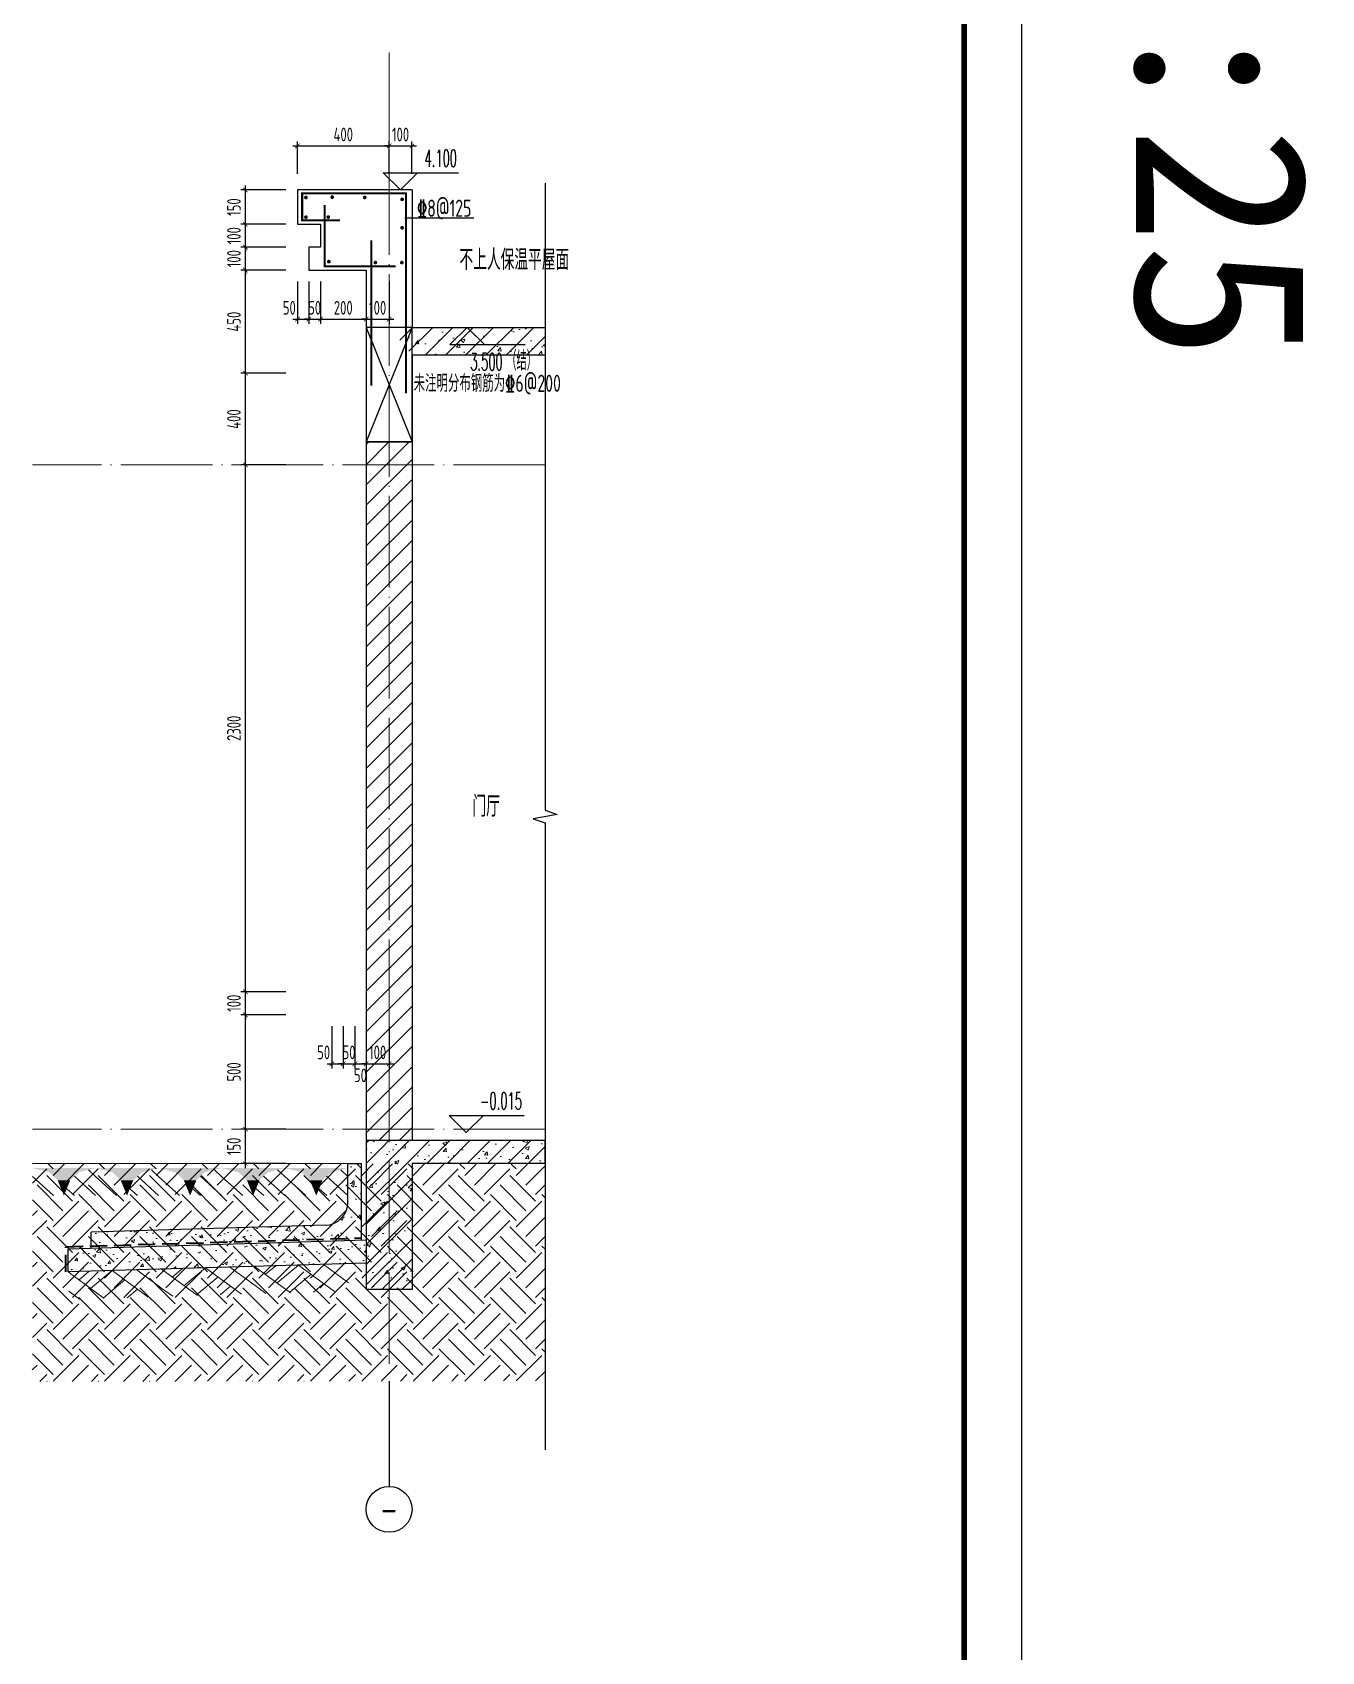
# Model space of a CAD drawing. Extents: x 826826 to 1642106, y -156213 to 399140.
# Drawn here: x 1636481 to 1642106, y 297527 to 304595 of the extents above; entities that cross this region are included whole.
import ezdxf
from ezdxf.enums import TextEntityAlignment as Align

# ---------------------------------------------------------------- set-up
doc = ezdxf.new("R2010")
doc.units = 0
doc.header["$LTSCALE"] = 1000
doc.linetypes.add('DASH', pattern=[0.35, 0.25, -0.1])
doc.linetypes.add('DOTE', pattern=[2.42, 2, -0.2, 0.02, -0.2])
doc.layers.get('0').update_dxf_attribs({"linetype": 'CONTINUOUS'})
doc.layers.get('DEFPOINTS').update_dxf_attribs({"linetype": 'CONTINUOUS'})
for name, color, linetype in [('AXIS', 3, 'CONTINUOUS'), ('AXIS_TEXT', 4, 'CONTINUOUS'), ('COLUMN', 4, 'CONTINUOUS'), ('DIM', 2, 'CONTINUOUS'), ('DIM_ELEV', 3, 'CONTINUOUS'), ('DIM_SYMB', 3, 'CONTINUOUS'), ('PUB_TEXT', 2, 'CONTINUOUS'), ('REIN', 6, 'CONTINUOUS'), ('S-大样-砼线', 7, 'CONTINUOUS'), ('S-引出线', 40, 'CONTINUOUS'), ('TEXT', 2, 'CONTINUOUS'), ('WALL', 5, 'CONTINUOUS'), ('yichutu', 7, 'CONTINUOUS')]:
    doc.layers.add(name, color=color, linetype=linetype)
for name, color, linetype, lineweight in [('DOTE', 251, 'DOTE', 9), ('PUB_HATCH', 8, 'CONTINUOUS', 9), ('图框', 9, 'CONTINUOUS', 18), ('填充', 251, 'CONTINUOUS', 5), ('立面-中轮廓线', 213, 'CONTINUOUS', 35), ('粉刷', 251, 'CONTINUOUS', 9)]:
    doc.layers.add(name, color=color, linetype=linetype, lineweight=lineweight)
doc.styles.add('_TCH_AXIS', font='COMPLEX', dxfattribs={"bigfont": 'GBCBIG'})
doc.styles.add('_TCH_DIM', font='SIMPLEX.shx', dxfattribs={"width": 0.7, "bigfont": 'GBCBIG.shx'})
doc.styles.add('_TCH_LABEL', font='simhei.ttf')
doc.styles.add('COMPLEX', font='COMPLEX')
doc.styles.add('TSSD_DIMENSION', font='Tssdeng.shx', dxfattribs={"width": 0.7, "bigfont": 'tssdchn.shx'})
doc.styles.add('TSSD_REIN', font='tssdeng.shx', dxfattribs={"width": 0.7, "height": 300, "bigfont": 'tssdchn.shx'})
doc.dimstyles.new('TSSD_20_20', dxfattribs={"dimtxt": 60, "dimasz": 20, "dimexe": 20, "dimexo": 50, "dimgap": 20, "dimtad": 1, "dimdec": 0, "dimzin": 0, "dimdsep": 46, "dimtxsty": 'TSSD_DIMENSION', "dimblk": 'ARCHTICK', "dimblk1": 'ARCHTICK', "dimblk2": 'ARCHTICK', "dimcen": 0, "dimdle": 20, "dimclrt": 7, "dimadec": 0, "dimazin": 0, "dimtfac": 1, "dimtdec": 0, "dimtix": 1, "dimtmove": 2, "dimatfit": 3, "dimfxl": 0, "dimtolj": 1, "dimtzin": 0, "dimarcsym": 0})
pattern_1 = [(50, (28072.99, 249033.25), (143.452037, -12.550427), [15, -165]), (355, (28072.99, 249033.25), (-27.750267, 150.438427), [12, -132]), (100.4514, (28084.94, 249032.2), (115.701876, 137.88791), [12.74804, -140.22842]), (46.1842, (28072.99, 249073.25), (213.44821, -33.1038), [22.5, -247.5]), (96.6356, (28090.77, 249070.5), (186.93254, 194.82357), [19.12206, -210.3426]), (351.1842, (28072.99, 249073.25), (186.93239, 194.82372), [18, -198]), (21, (28092.99, 249063.25), (119.38141, -80.52378), [15, -165]), (326, (28092.99, 249063.25), (48.663066, 145.03001), [12, -132]), (71.4514, (28102.93, 249056.54), (168.044526, 64.5061), [12.74804, -140.22842]), (37.5, (28072.986, 249033.25), (2.431971, 66.578771), [0, -130.4, 0, -134, 0, -132.5]), (7.5, (28072.986, 249033.25), (52.613907, 78.882342), [0, -76.4, 0, -127.4, 0, -50.5]), (327.5, (28028.386, 249033.25), (106.764487, -4.510974), [0, -50, 0, -156, 0, -207]), (317.5, (28008.39, 249033.25), (116.637234, 20.020996), [0, -65, 0, -103.6, 0, -147])]
pattern_2 = [(45, (689015.794, 456209.414), (-44.194174, 44.194174), []), (50, (689015.8, 456209.41), (179.315046, -15.688034), [18.75, -206.25]), (355, (689015.8, 456209.41), (-34.687833, 188.048033), [15, -165]), (100.4514, (689030.74, 456208.1), (144.627345, 172.359886), [15.935047, -175.285528]), (46.1842, (689015.8, 456259.41), (266.81026, -41.379754), [28.125, -309.375]), (96.6356, (689038.03, 456255.97), (233.665676, 243.52947), [23.90257, -262.92825]), (351.1842, (689015.8, 456259.41), (233.66549, 243.52965), [22.5, -247.5]), (21, (689040.8, 456246.91), (149.226763, -100.654723), [18.75, -206.25]), (326, (689040.8, 456246.91), (60.828833, 181.28751), [15, -165]), (71.4514, (689053.23, 456238.53), (210.055657, 80.632624), [15.935047, -175.285528]), (37.5, (689015.794, 456209.414), (3.039964, 83.2234635), [0, -163, 0, -167.5, 0, -165.625]), (7.5, (689015.79, 456209.41), (65.767384, 98.602928), [0, -95.5, 0, -159.25, 0, -63.125]), (327.5, (688960.044, 456209.414), (133.455609, -5.638718), [0, -62.5, 0, -195, 0, -258.75]), (317.5, (688935.04, 456209.41), (145.796542, 25.026246), [0, -81.25, 0, -129.5, 0, -183.75])]

# ---------------------------------------------------------------- blocks, each defined once
blk = doc.blocks.new('GFDDDDRG')
at = {"layer": '图框'}
blk.add_lwpolyline([(923310, -107437), (923310, -159999), (893610, -159999), (893610, -107437)], close=True, dxfattribs=at)
blk.add_lwpolyline([(923310, -107437), (923310, -159999), (893610, -159999), (893610, -107437)], close=True, dxfattribs=at)
at = {"layer": '图框', "const_width": 50}
blk.add_lwpolyline([(894110, -159499), (922810, -159499), (922810, -108687), (894110, -108687)], close=True, dxfattribs=at)
blk = doc.blocks.new('yct-1051-594-26275-14850-25-1002.0')
at = {"layer": 'yichutu', "color": 7}
blk.add_lwpolyline([(0, 0), (0, 14850), (26275, 14850), (26275, 0)], close=True, dxfattribs=at)
at = {"layer": 'yichutu', "color": 7, "style": '_TCH_LABEL'}
blk.add_text('A1+1/4 1:25', height=750, dxfattribs=at).set_placement((0, 15350))
blk = doc.blocks.new('$LinePat$素土夯实')
at = {"color": 0}
for p, q in [((0, -210), (210, 0)), ((120, -300), (420, 0)), ((420, 0), (608, -188)), ((495, -300), (795, 0)), ((615, 0), (705, -90)), ((315, -105), (502, -293)), ((210, -210), (300, -300)), ((705, -300), (795, -210))]:
    blk.add_line(p, q, dxfattribs=at)
blk = doc.blocks.new('$LinePat$自然土壤')
at = {"color": 0}
for p, q in [((0, -90), (71, -19)), ((0, -300), (211, -89)), ((420, -300), (630, -90)), ((210, -300), (286, -224))]:
    blk.add_line(p, q, dxfattribs=at)
for points in [[(0, 0), (630, 0), (168, -45), (462, -45)], [(168, -45), (462, -45), (252, -132), (378, -132)], [(252, -132), (378, -132), (315, -300)]]:
    blk.add_solid(points, dxfattribs=at)
blk = doc.blocks.new('sanshui')
at = {"layer": '粉刷'}
h = blk.add_hatch(dxfattribs=at)
h.set_pattern_fill('混凝土', color=256, scale=20)
h.set_pattern_definition(pattern_1)
edge = h.paths.add_edge_path()
edge.add_line((346317.8, 427329.6), (346257.8, 427329.6))
edge.add_line((346257.8, 427329.6), (346257.8, 427160.3))
edge.add_arc((346157.8, 427160.3), 100, 271.71836, 360, ccw=False)
edge.add_line((346160.8, 427060.3), (345137.8, 427029.6))
edge.add_line((345137.8, 427029.6), (345137.8, 426969.6))
edge.add_line((345137.8, 426969.6), (346317.8, 427005))
edge.add_line((346317.8, 427005), (346317.8, 427329.6))
h = blk.add_hatch(dxfattribs=at)
h.set_pattern_fill('混凝土', color=256, scale=20)
h.set_pattern_definition(pattern_1)
h.paths.add_polyline_path([(346337.8, 426895.6), (346337.8, 426995.6), (345037.8, 426956.6), (345037.8, 426856.6)])
at = {"layer": 'COLUMN'}
for p, q in [((346257.8, 427329.6), (346317.8, 427329.6)), ((346257.8, 427160.3), (346257.8, 427329.6)), ((346317.8, 426995), (346317.8, 427329.6)), ((346160.8, 427060.3), (345137.8, 427029.6)), ((346338.1, 426995.6), (345037.8, 426956.6)), ((345137.8, 426959.6), (345137.8, 427029.6)), ((345037.8, 426856.6), (345037.8, 426956.6)), ((346338.1, 426895.6), (345037.8, 426856.6))]:
    blk.add_line(p, q, dxfattribs=at)
blk.add_arc((346157.8, 427160.3), 100, 271.71836, 0, dxfattribs=at)
at = {"layer": '立面-中轮廓线', "linetype": 'DASH', "ltscale": 0.3}
blk.add_lwpolyline([(345027.8, 426856.6), (345027.8, 426966.3), (346317.8, 427005)], dxfattribs=at)
at = {"layer": '粉刷'}
blk.add_line((344881.5, 427329.6), (346257.8, 427329.6), dxfattribs=at)
at = {"layer": '粉刷', "yscale": 0.4, "zscale": 0.4}
for name, p, xscale, rotation in [('$LinePat$自然土壤', (345156.8, 427309.6), -0.4369306507241237, 359.9999999999903), ('$LinePat$自然土壤', (345432, 427309.6), -0.4369306507241237, 359.9999999999903), ('$LinePat$自然土壤', (345707.3, 427309.6), -0.4369306507241237, 359.9999999999903), ('$LinePat$自然土壤', (345982.6, 427309.6), -0.4369306507241237, 359.9999999999903), ('$LinePat$自然土壤', (346257.8, 427309.6), -0.4369306507241237, 359.9999999999903), ('$LinePat$素土夯实', (345444.5, 426868.8), -0.5117605352322558, 1.718358001643932), ('$LinePat$素土夯实', (345851.2, 426881), -0.5117605352322558, 1.718358001643932), ('$LinePat$素土夯实', (346257.8, 426893.2), -0.5117605352322558, 1.718358001643932)]:
    blk.add_blockref(name, p, dxfattribs=dict(at, xscale=xscale, rotation=rotation))
blk = doc.blocks.new('_ArchTick')
at = {"color": 0, "linetype": 'ByBlock', "const_width": 0.15}
blk.add_lwpolyline([(-0.5, -0.5), (0.5, 0.5)], dxfattribs=at)
blk = doc.blocks.new('*D1206')
at = {"layer": 'DEFPOINTS', "color": 0}
for p in [(1637787.1, 300306.8), (1637837.1, 300306.8), (1637837.1, 300092.3)]:
    blk.add_point(p, dxfattribs=at)
at = {"layer": 'DIM', "color": 0, "lineweight": -2}
for p, q in [((1637787.1, 300256.8), (1637787.1, 300072.3)), ((1637837.1, 300256.8), (1637837.1, 300072.3)), ((1637767.1, 300092.3), (1637857.1, 300092.3))]:
    blk.add_line(p, q, dxfattribs=at)
at = {"layer": 'DIM', "color": 0, "lineweight": -2, "xscale": 20, "yscale": 20, "zscale": 20, "rotation": 180}
blk.add_blockref('_ArchTick', (1637787.1, 300092.3), dxfattribs=at)
at = {"layer": 'DIM', "color": 0, "lineweight": -2, "xscale": 20, "yscale": 20, "zscale": 20}
blk.add_blockref('_ArchTick', (1637837.1, 300092.3), dxfattribs=at)
at = {"layer": 'DIM', "color": 7, "insert": (1637751.6, 300142.3), "char_height": 60, "attachment_point": 5, "style": 'TSSD_DIMENSION'}
blk.add_mtext('\\A1;50', dxfattribs=at)
blk = doc.blocks.new('*D1207')
at = {"layer": 'DEFPOINTS', "color": 0}
for p in [(1637837.1, 300306.8), (1637887.2, 300306.8), (1637887.2, 300092.3)]:
    blk.add_point(p, dxfattribs=at)
at = {"layer": 'DIM', "color": 0, "lineweight": -2}
for p, q in [((1637837.1, 300256.8), (1637837.1, 300072.3)), ((1637887.2, 300256.8), (1637887.2, 300072.3)), ((1637837.1, 300092.3), (1637817.1, 300092.3)), ((1637837.1, 300092.3), (1637887.2, 300092.3)), ((1637887.2, 300092.3), (1637907.2, 300092.3))]:
    blk.add_line(p, q, dxfattribs=at)
at = {"layer": 'DIM', "color": 0, "lineweight": -2, "xscale": 20, "yscale": 20, "zscale": 20}
blk.add_blockref('_ArchTick', (1637837.1, 300092.3), dxfattribs=at)
at = {"layer": 'DIM', "color": 0, "lineweight": -2, "xscale": 20, "yscale": 20, "zscale": 20, "rotation": 180}
blk.add_blockref('_ArchTick', (1637887.2, 300092.3), dxfattribs=at)
at = {"layer": 'DIM', "color": 7, "insert": (1637862.2, 300142.3), "char_height": 60, "attachment_point": 5, "style": 'TSSD_DIMENSION'}
blk.add_mtext('\\A1;50', dxfattribs=at)
blk = doc.blocks.new('*D1208')
at = {"layer": 'DEFPOINTS', "color": 0}
for p in [(1637887.2, 300306.8), (1637937.2, 300306.8), (1637937.2, 300092.3)]:
    blk.add_point(p, dxfattribs=at)
at = {"layer": 'DIM', "color": 0, "lineweight": -2}
for p, q in [((1637887.2, 300256.8), (1637887.2, 300072.3)), ((1637937.2, 300256.8), (1637937.2, 300072.3)), ((1637867.2, 300092.3), (1637957.2, 300092.3))]:
    blk.add_line(p, q, dxfattribs=at)
at = {"layer": 'DIM', "color": 0, "lineweight": -2, "xscale": 20, "yscale": 20, "zscale": 20, "rotation": 180}
blk.add_blockref('_ArchTick', (1637887.2, 300092.3), dxfattribs=at)
at = {"layer": 'DIM', "color": 0, "lineweight": -2, "xscale": 20, "yscale": 20, "zscale": 20}
blk.add_blockref('_ArchTick', (1637937.2, 300092.3), dxfattribs=at)
at = {"layer": 'DIM', "color": 7, "insert": (1637912.2, 300042.3), "char_height": 60, "attachment_point": 5, "style": 'TSSD_DIMENSION'}
blk.add_mtext('\\A1;50', dxfattribs=at)
blk = doc.blocks.new('*D1209')
at = {"layer": 'DEFPOINTS', "color": 0}
for p in [(1637937.2, 300306.8), (1638037.2, 300306.8), (1638037.2, 300092.3)]:
    blk.add_point(p, dxfattribs=at)
at = {"layer": 'DIM', "color": 0, "lineweight": -2}
for p, q in [((1637937.2, 300256.8), (1637937.2, 300072.3)), ((1638037.2, 300256.8), (1638037.2, 300072.3)), ((1637937.2, 300092.3), (1637917.2, 300092.3)), ((1637937.2, 300092.3), (1638037.2, 300092.3)), ((1638037.2, 300092.3), (1638057.2, 300092.3))]:
    blk.add_line(p, q, dxfattribs=at)
at = {"layer": 'DIM', "color": 0, "lineweight": -2, "xscale": 20, "yscale": 20, "zscale": 20}
blk.add_blockref('_ArchTick', (1637937.2, 300092.3), dxfattribs=at)
at = {"layer": 'DIM', "color": 0, "lineweight": -2, "xscale": 20, "yscale": 20, "zscale": 20, "rotation": 180}
blk.add_blockref('_ArchTick', (1638037.2, 300092.3), dxfattribs=at)
at = {"layer": 'DIM', "color": 7, "insert": (1637987.2, 300142.3), "char_height": 60, "attachment_point": 5, "style": 'TSSD_DIMENSION'}
blk.add_mtext('\\A1;100', dxfattribs=at)
blk = doc.blocks.new('*D1210')
at = {"layer": 'DEFPOINTS', "color": 0}
for p in [(1637410.1, 299806.9), (1637637.2, 299806.9), (1637637.2, 299656.9)]:
    blk.add_point(p, dxfattribs=at)
at = {"layer": 'DIM', "color": 0, "lineweight": -2}
for p, q in [((1637410.1, 299636.9), (1637410.1, 299826.9)), ((1637587.2, 299806.9), (1637390.1, 299806.9)), ((1637587.2, 299656.9), (1637390.1, 299656.9))]:
    blk.add_line(p, q, dxfattribs=at)
at = {"layer": 'DIM', "color": 0, "lineweight": -2, "xscale": 20, "yscale": 20, "zscale": 20}
for p, rotation in [((1637410.1, 299806.9), 90), ((1637410.1, 299656.9), 270)]:
    blk.add_blockref('_ArchTick', p, dxfattribs=dict(at, rotation=rotation))
at = {"layer": 'DIM', "color": 7, "insert": (1637360.1, 299731.9), "char_height": 60, "attachment_point": 5, "rotation": 90, "style": 'TSSD_DIMENSION'}
blk.add_mtext('\\A1;150', dxfattribs=at)
blk = doc.blocks.new('*D1211')
at = {"layer": 'DEFPOINTS', "color": 0}
for p in [(1637410.1, 300306.8), (1637637.2, 300306.8), (1637637.2, 299806.9)]:
    blk.add_point(p, dxfattribs=at)
at = {"layer": 'DIM', "color": 0, "lineweight": -2}
for p, q in [((1637410.1, 299786.9), (1637410.1, 300326.8)), ((1637587.2, 300306.8), (1637390.1, 300306.8)), ((1637587.2, 299806.9), (1637390.1, 299806.9))]:
    blk.add_line(p, q, dxfattribs=at)
at = {"layer": 'DIM', "color": 0, "lineweight": -2, "xscale": 20, "yscale": 20, "zscale": 20}
for p, rotation in [((1637410.1, 300306.8), 90), ((1637410.1, 299806.9), 270)]:
    blk.add_blockref('_ArchTick', p, dxfattribs=dict(at, rotation=rotation))
at = {"layer": 'DIM', "color": 7, "insert": (1637360.1, 300056.8), "char_height": 60, "attachment_point": 5, "rotation": 90, "style": 'TSSD_DIMENSION'}
blk.add_mtext('\\A1;500', dxfattribs=at)
blk = doc.blocks.new('*D1212')
at = {"layer": 'DEFPOINTS', "color": 0}
for p in [(1637410.1, 300406.8), (1637637.2, 300406.8), (1637637.2, 300306.8)]:
    blk.add_point(p, dxfattribs=at)
at = {"layer": 'DIM', "color": 0, "lineweight": -2}
for p, q in [((1637587.2, 300406.8), (1637390.1, 300406.8)), ((1637410.1, 300406.8), (1637410.1, 300426.8)), ((1637410.1, 300306.8), (1637410.1, 300406.8)), ((1637587.2, 300306.8), (1637390.1, 300306.8)), ((1637410.1, 300306.8), (1637410.1, 300286.8))]:
    blk.add_line(p, q, dxfattribs=at)
at = {"layer": 'DIM', "color": 0, "lineweight": -2, "xscale": 20, "yscale": 20, "zscale": 20}
for p, rotation in [((1637410.1, 300406.8), 270), ((1637410.1, 300306.8), 90)]:
    blk.add_blockref('_ArchTick', p, dxfattribs=dict(at, rotation=rotation))
at = {"layer": 'DIM', "color": 7, "insert": (1637360.1, 300356.8), "char_height": 60, "attachment_point": 5, "rotation": 90, "style": 'TSSD_DIMENSION'}
blk.add_mtext('\\A1;100', dxfattribs=at)
blk = doc.blocks.new('*D1213')
at = {"layer": 'DEFPOINTS', "color": 0}
for p in [(1637410.1, 302706.8), (1637637.2, 302706.8), (1637637.2, 300406.8)]:
    blk.add_point(p, dxfattribs=at)
at = {"layer": 'DIM', "color": 0, "lineweight": -2}
for p, q in [((1637410.1, 300386.8), (1637410.1, 302726.8)), ((1637587.2, 302706.8), (1637390.1, 302706.8)), ((1637587.2, 300406.8), (1637390.1, 300406.8))]:
    blk.add_line(p, q, dxfattribs=at)
at = {"layer": 'DIM', "color": 0, "lineweight": -2, "xscale": 20, "yscale": 20, "zscale": 20}
for p, rotation in [((1637410.1, 302706.8), 90), ((1637410.1, 300406.8), 270)]:
    blk.add_blockref('_ArchTick', p, dxfattribs=dict(at, rotation=rotation))
at = {"layer": 'DIM', "color": 7, "insert": (1637360.1, 301556.8), "char_height": 60, "attachment_point": 5, "rotation": 90, "style": 'TSSD_DIMENSION'}
blk.add_mtext('\\A1;2300', dxfattribs=at)
blk = doc.blocks.new('*D1214')
at = {"layer": 'DEFPOINTS', "color": 0}
for p in [(1637410.1, 303106.9), (1637637.2, 303106.9), (1637637.2, 302706.8)]:
    blk.add_point(p, dxfattribs=at)
at = {"layer": 'DIM', "color": 0, "lineweight": -2}
for p, q in [((1637587.2, 303106.9), (1637390.1, 303106.9)), ((1637410.1, 302686.8), (1637410.1, 303126.9)), ((1637587.2, 302706.8), (1637390.1, 302706.8))]:
    blk.add_line(p, q, dxfattribs=at)
at = {"layer": 'DIM', "color": 0, "lineweight": -2, "xscale": 20, "yscale": 20, "zscale": 20}
for p, rotation in [((1637410.1, 303106.9), 90), ((1637410.1, 302706.8), 270)]:
    blk.add_blockref('_ArchTick', p, dxfattribs=dict(at, rotation=rotation))
at = {"layer": 'DIM', "color": 7, "insert": (1637360.1, 302906.9), "char_height": 60, "attachment_point": 5, "rotation": 90, "style": 'TSSD_DIMENSION'}
blk.add_mtext('\\A1;400', dxfattribs=at)
blk = doc.blocks.new('*D1215')
at = {"layer": 'DEFPOINTS', "color": 0}
for p in [(1637410.1, 303556.9), (1637637.2, 303556.9), (1637637.2, 303106.9)]:
    blk.add_point(p, dxfattribs=at)
at = {"layer": 'DIM', "color": 0, "lineweight": -2}
for p, q in [((1637410.1, 303086.9), (1637410.1, 303576.9)), ((1637587.2, 303556.9), (1637390.1, 303556.9)), ((1637587.2, 303106.9), (1637390.1, 303106.9))]:
    blk.add_line(p, q, dxfattribs=at)
at = {"layer": 'DIM', "color": 0, "lineweight": -2, "xscale": 20, "yscale": 20, "zscale": 20}
for p, rotation in [((1637410.1, 303556.9), 90), ((1637410.1, 303106.9), 270)]:
    blk.add_blockref('_ArchTick', p, dxfattribs=dict(at, rotation=rotation))
at = {"layer": 'DIM', "color": 7, "insert": (1637360.1, 303331.9), "char_height": 60, "attachment_point": 5, "rotation": 90, "style": 'TSSD_DIMENSION'}
blk.add_mtext('\\A1;450', dxfattribs=at)
blk = doc.blocks.new('*D1216')
at = {"layer": 'DEFPOINTS', "color": 0}
for p in [(1637410.1, 303656.9), (1637637.2, 303656.9), (1637637.2, 303556.9)]:
    blk.add_point(p, dxfattribs=at)
at = {"layer": 'DIM', "color": 0, "lineweight": -2}
for p, q in [((1637587.2, 303656.9), (1637390.1, 303656.9)), ((1637410.1, 303656.9), (1637410.1, 303676.9)), ((1637410.1, 303556.9), (1637410.1, 303656.9)), ((1637587.2, 303556.9), (1637390.1, 303556.9)), ((1637410.1, 303556.9), (1637410.1, 303536.9))]:
    blk.add_line(p, q, dxfattribs=at)
at = {"layer": 'DIM', "color": 0, "lineweight": -2, "xscale": 20, "yscale": 20, "zscale": 20}
for p, rotation in [((1637410.1, 303656.9), 270), ((1637410.1, 303556.9), 90)]:
    blk.add_blockref('_ArchTick', p, dxfattribs=dict(at, rotation=rotation))
at = {"layer": 'DIM', "color": 7, "insert": (1637360.1, 303606.9), "char_height": 60, "attachment_point": 5, "rotation": 90, "style": 'TSSD_DIMENSION'}
blk.add_mtext('\\A1;100', dxfattribs=at)
blk = doc.blocks.new('*D1217')
at = {"layer": 'DEFPOINTS', "color": 0}
for p in [(1637410.1, 303756.9), (1637637.2, 303756.9), (1637637.2, 303656.9)]:
    blk.add_point(p, dxfattribs=at)
at = {"layer": 'DIM', "color": 0, "lineweight": -2}
for p, q in [((1637587.2, 303756.9), (1637390.1, 303756.9)), ((1637410.1, 303756.9), (1637410.1, 303776.9)), ((1637410.1, 303656.9), (1637410.1, 303756.9)), ((1637587.2, 303656.9), (1637390.1, 303656.9)), ((1637410.1, 303656.9), (1637410.1, 303636.9))]:
    blk.add_line(p, q, dxfattribs=at)
at = {"layer": 'DIM', "color": 0, "lineweight": -2, "xscale": 20, "yscale": 20, "zscale": 20}
for p, rotation in [((1637410.1, 303756.9), 270), ((1637410.1, 303656.9), 90)]:
    blk.add_blockref('_ArchTick', p, dxfattribs=dict(at, rotation=rotation))
at = {"layer": 'DIM', "color": 7, "insert": (1637360.1, 303706.9), "char_height": 60, "attachment_point": 5, "rotation": 90, "style": 'TSSD_DIMENSION'}
blk.add_mtext('\\A1;100', dxfattribs=at)
blk = doc.blocks.new('*D1218')
at = {"layer": 'DEFPOINTS', "color": 0}
for p in [(1637410.1, 303906.9), (1637637.2, 303906.9), (1637637.2, 303756.9)]:
    blk.add_point(p, dxfattribs=at)
at = {"layer": 'DIM', "color": 0, "lineweight": -2}
for p, q in [((1637410.1, 303736.9), (1637410.1, 303926.9)), ((1637587.2, 303906.9), (1637390.1, 303906.9)), ((1637587.2, 303756.9), (1637390.1, 303756.9))]:
    blk.add_line(p, q, dxfattribs=at)
at = {"layer": 'DIM', "color": 0, "lineweight": -2, "xscale": 20, "yscale": 20, "zscale": 20}
for p, rotation in [((1637410.1, 303906.9), 90), ((1637410.1, 303756.9), 270)]:
    blk.add_blockref('_ArchTick', p, dxfattribs=dict(at, rotation=rotation))
at = {"layer": 'DIM', "color": 7, "insert": (1637360.1, 303831.9), "char_height": 60, "attachment_point": 5, "rotation": 90, "style": 'TSSD_DIMENSION'}
blk.add_mtext('\\A1;150', dxfattribs=at)
blk = doc.blocks.new('*D1219')
at = {"layer": 'DEFPOINTS', "color": 0}
for p in [(1637637.2, 303556.9), (1637687.2, 303556.9), (1637687.2, 303342.4)]:
    blk.add_point(p, dxfattribs=at)
at = {"layer": 'DIM', "color": 0, "lineweight": -2}
for p, q in [((1637637.2, 303506.9), (1637637.2, 303322.4)), ((1637687.2, 303506.9), (1637687.2, 303322.4)), ((1637617.2, 303342.4), (1637707.2, 303342.4))]:
    blk.add_line(p, q, dxfattribs=at)
at = {"layer": 'DIM', "color": 0, "lineweight": -2, "xscale": 20, "yscale": 20, "zscale": 20, "rotation": 180}
blk.add_blockref('_ArchTick', (1637637.2, 303342.4), dxfattribs=at)
at = {"layer": 'DIM', "color": 0, "lineweight": -2, "xscale": 20, "yscale": 20, "zscale": 20}
blk.add_blockref('_ArchTick', (1637687.2, 303342.4), dxfattribs=at)
at = {"layer": 'DIM', "color": 7, "insert": (1637601.7, 303392.4), "char_height": 60, "attachment_point": 5, "style": 'TSSD_DIMENSION'}
blk.add_mtext('\\A1;50', dxfattribs=at)
blk = doc.blocks.new('*D1220')
at = {"layer": 'DEFPOINTS', "color": 0}
for p in [(1637687.2, 303556.9), (1637737.2, 303556.9), (1637737.2, 303342.4)]:
    blk.add_point(p, dxfattribs=at)
at = {"layer": 'DIM', "color": 0, "lineweight": -2}
for p, q in [((1637687.2, 303506.9), (1637687.2, 303322.4)), ((1637737.2, 303506.9), (1637737.2, 303322.4)), ((1637687.2, 303342.4), (1637667.2, 303342.4)), ((1637687.2, 303342.4), (1637737.2, 303342.4)), ((1637737.2, 303342.4), (1637757.2, 303342.4))]:
    blk.add_line(p, q, dxfattribs=at)
at = {"layer": 'DIM', "color": 0, "lineweight": -2, "xscale": 20, "yscale": 20, "zscale": 20}
blk.add_blockref('_ArchTick', (1637687.2, 303342.4), dxfattribs=at)
at = {"layer": 'DIM', "color": 0, "lineweight": -2, "xscale": 20, "yscale": 20, "zscale": 20, "rotation": 180}
blk.add_blockref('_ArchTick', (1637737.2, 303342.4), dxfattribs=at)
at = {"layer": 'DIM', "color": 7, "insert": (1637712.2, 303392.4), "char_height": 60, "attachment_point": 5, "style": 'TSSD_DIMENSION'}
blk.add_mtext('\\A1;50', dxfattribs=at)
blk = doc.blocks.new('*D1221')
at = {"layer": 'DEFPOINTS', "color": 0}
for p in [(1637737.2, 303556.9), (1637937.2, 303556.9), (1637937.2, 303342.4)]:
    blk.add_point(p, dxfattribs=at)
at = {"layer": 'DIM', "color": 0, "lineweight": -2}
for p, q in [((1637737.2, 303506.9), (1637737.2, 303322.4)), ((1637937.2, 303506.9), (1637937.2, 303322.4)), ((1637717.2, 303342.4), (1637957.2, 303342.4))]:
    blk.add_line(p, q, dxfattribs=at)
at = {"layer": 'DIM', "color": 0, "lineweight": -2, "xscale": 20, "yscale": 20, "zscale": 20, "rotation": 180}
blk.add_blockref('_ArchTick', (1637737.2, 303342.4), dxfattribs=at)
at = {"layer": 'DIM', "color": 0, "lineweight": -2, "xscale": 20, "yscale": 20, "zscale": 20}
blk.add_blockref('_ArchTick', (1637937.2, 303342.4), dxfattribs=at)
at = {"layer": 'DIM', "color": 7, "insert": (1637837.2, 303392.4), "char_height": 60, "attachment_point": 5, "style": 'TSSD_DIMENSION'}
blk.add_mtext('\\A1;200', dxfattribs=at)
blk = doc.blocks.new('*D1222')
at = {"layer": 'DEFPOINTS', "color": 0}
for p in [(1637937.2, 303556.9), (1638037.2, 303556.9), (1638037.2, 303342.4)]:
    blk.add_point(p, dxfattribs=at)
at = {"layer": 'DIM', "color": 0, "lineweight": -2}
for p, q in [((1637937.2, 303506.9), (1637937.2, 303322.4)), ((1638037.2, 303506.9), (1638037.2, 303322.4)), ((1637937.2, 303342.4), (1637917.2, 303342.4)), ((1637937.2, 303342.4), (1638037.2, 303342.4)), ((1638037.2, 303342.4), (1638057.2, 303342.4))]:
    blk.add_line(p, q, dxfattribs=at)
at = {"layer": 'DIM', "color": 0, "lineweight": -2, "xscale": 20, "yscale": 20, "zscale": 20}
blk.add_blockref('_ArchTick', (1637937.2, 303342.4), dxfattribs=at)
at = {"layer": 'DIM', "color": 0, "lineweight": -2, "xscale": 20, "yscale": 20, "zscale": 20, "rotation": 180}
blk.add_blockref('_ArchTick', (1638037.2, 303342.4), dxfattribs=at)
at = {"layer": 'DIM', "color": 7, "insert": (1637987.2, 303392.4), "char_height": 60, "attachment_point": 5, "style": 'TSSD_DIMENSION'}
blk.add_mtext('\\A1;100', dxfattribs=at)
blk = doc.blocks.new('*D1223')
at = {"layer": 'DEFPOINTS', "color": 0}
for p in [(1638037.2, 304098.9), (1637637.2, 303926.9), (1638037.2, 303926.9)]:
    blk.add_point(p, dxfattribs=at)
at = {"layer": 'DIM', "color": 0, "lineweight": -2}
for p, q in [((1637617.2, 304098.9), (1638057.2, 304098.9)), ((1637637.2, 303976.9), (1637637.2, 304118.9)), ((1638037.2, 303976.9), (1638037.2, 304118.9))]:
    blk.add_line(p, q, dxfattribs=at)
at = {"layer": 'DIM', "color": 0, "lineweight": -2, "xscale": 20, "yscale": 20, "zscale": 20, "rotation": 180}
blk.add_blockref('_ArchTick', (1637637.2, 304098.9), dxfattribs=at)
at = {"layer": 'DIM', "color": 0, "lineweight": -2, "xscale": 20, "yscale": 20, "zscale": 20}
blk.add_blockref('_ArchTick', (1638037.2, 304098.9), dxfattribs=at)
at = {"layer": 'DIM', "color": 7, "insert": (1637837.2, 304148.9), "char_height": 60, "attachment_point": 5, "style": 'TSSD_DIMENSION'}
blk.add_mtext('\\A1;400', dxfattribs=at)
blk = doc.blocks.new('*D1224')
at = {"layer": 'DEFPOINTS', "color": 0}
for p in [(1638137.1, 304098.9), (1638037.2, 303926.9), (1638137.1, 303926.9)]:
    blk.add_point(p, dxfattribs=at)
at = {"layer": 'DIM', "color": 0, "lineweight": -2}
for p, q in [((1638037.2, 304098.9), (1638017.2, 304098.9)), ((1638037.2, 303976.9), (1638037.2, 304118.9)), ((1638037.2, 304098.9), (1638137.1, 304098.9)), ((1638137.1, 303976.9), (1638137.1, 304118.9)), ((1638137.1, 304098.9), (1638157.1, 304098.9))]:
    blk.add_line(p, q, dxfattribs=at)
at = {"layer": 'DIM', "color": 0, "lineweight": -2, "xscale": 20, "yscale": 20, "zscale": 20}
blk.add_blockref('_ArchTick', (1638037.2, 304098.9), dxfattribs=at)
at = {"layer": 'DIM', "color": 0, "lineweight": -2, "xscale": 20, "yscale": 20, "zscale": 20, "rotation": 180}
blk.add_blockref('_ArchTick', (1638137.1, 304098.9), dxfattribs=at)
at = {"layer": 'DIM', "color": 7, "insert": (1638087.2, 304148.9), "char_height": 60, "attachment_point": 5, "style": 'TSSD_DIMENSION'}
blk.add_mtext('\\A1;100', dxfattribs=at)
blk = doc.blocks.new('_AXISO')
blk.add_circle((0, 0), 0.5)
at = {"layer": 'AXIS_TEXT', "style": 'COMPLEX', "width": 1.041667}
blk.add_attdef('A', text='', height=0.56, dxfattribs=at).set_placement((-0.25, -0.28), (0.25, -0.28), align=Align.FIT)
blk = doc.blocks.new('A$C657E11A4')
at = {"layer": 'REIN', "const_width": 9}
for points in [[(170.1, 967.8), (4.5, 967.8), (4.5, 1085.2), (457.2, 1085.2), (457.2, 212.4)], [(411.8, 766.6), (102.2, 766.6), (102.2, 1034)], [(306.7, 880.7), (306.7, 245.1)]]:
    blk.add_lwpolyline(points, dxfattribs=at)
at = {"layer": 'REIN', "const_width": 8}
for points in [[(16.9, 1067.1, 1), (24.9, 1067.1, 1)], [(131.5, 1068.5, 1), (139.5, 1068.5, 1)], [(273.4, 1067.1, 1), (281.4, 1067.1, 1)], [(436.6, 1059, 1), (444.6, 1059, 1)], [(16.9, 981.1, 1), (24.9, 981.1, 1)], [(114.4, 981.5, 1), (122.4, 981.5, 1)], [(436.6, 935.1, 1), (444.6, 935.1, 1)], [(116.7, 787.1, 1), (124.7, 787.1, 1)], [(319.8, 782.9, 1), (327.8, 782.9, 1)], [(435.3, 782.9, 1), (443.3, 782.9, 1)]]:
    blk.add_lwpolyline(points, format="xyb", close=True, dxfattribs=at)
at = {"layer": 'S-大样-砼线'}
for p, q in [((283.8, 500), (483.8, 0)), ((483.8, 500), (283.8, 0))]:
    blk.add_line(p, q, dxfattribs=at)
blk.add_lwpolyline([(483.8, 500), (283.8, 500), (283.8, 0), (483.8, 0)], close=True, dxfattribs=at)
at = {"layer": 'S-引出线'}
blk.add_line((453, 978.7), (753.2, 978.7), dxfattribs=at)
at = {"layer": 'TEXT', "style": 'TSSD_REIN', "width": 0.7}
for s, p in [('%%1328@125', (505.1, 982.8)), ('未注明分布钢筋为%%1326@200', (491, 218.6))]:
    blk.add_text(s, height=75, rotation=0, dxfattribs=at).set_placement(p)

msp = doc.modelspace()

# ---------------------------------------------------------------- hatches: boundary and pattern name
at = {"layer": 'PUB_HATCH'}
h = msp.add_hatch(dxfattribs=at)
h.set_pattern_fill('钢筋混凝土', color=256, scale=25, style=0)
h.set_pattern_definition(pattern_2)
h.paths.add_polyline_path([(1638070.59, 303266.85), (1638137.26, 303186.85), (1638718.16, 303186.85), (1638718.16, 303306.85), (1638137.25, 303306.85)])
h = msp.add_hatch(dxfattribs=at)
h.set_pattern_fill('普通砖', color=256, scale=25, style=0)
h.set_pattern_definition([(45, (689015.794, 456254.29), (-44.1941915, 44.1941915), [])])
h.paths.add_polyline_path([(1638137.24, 302806.85), (1637937.24, 302806.85), (1637937.23, 299757.06), (1638137.23, 299757.06)])
h = msp.add_hatch(dxfattribs=at)
h.set_pattern_fill('钢筋混凝土', color=256, scale=25, style=0)
h.set_pattern_definition(pattern_2)
h.paths.add_polyline_path([(1638137.23, 299657.06), (1637937.23, 299757.06), (1637937.23, 299106.85), (1638137.23, 299106.85)])
h = msp.add_hatch(dxfattribs=at)
h.set_pattern_fill('钢筋混凝土', color=256, scale=25, style=0)
h.set_pattern_definition(pattern_2)
h.paths.add_polyline_path([(1638718.16, 299757.06), (1637937.23, 299757.06), (1638137.23, 299657.06), (1638718.16, 299657.06)])
at = {"layer": '填充'}
h = msp.add_hatch(dxfattribs=at)
h.set_pattern_fill('EARTH', color=250, scale=50, angle=45, style=0)
h.set_pattern_definition([(45, (1166763.29, 336115.65), (0, 224.506403), [158.75, -158.75]), (45, (1166721.2, 336157.74), (0, 224.506403), [158.75, -158.75]), (45, (1166679.1, 336199.84), (0, 224.506403), [158.75, -158.75]), (135, (1166679.1, 336227.9), (-224.506403, 0), [158.75, -158.75]), (135, (1166721.2, 336270), (-224.506403, 0), [158.75, -158.75]), (135, (1166763.29, 336312.09), (-224.506403, 0), [158.75, -158.75])])
edge = h.paths.add_edge_path()
edge.add_line((1636481.02, 299656.84), (1636480.25, 298705.6))
edge.add_line((1636480.63, 298705.6), (1638718.16, 298708.1))
edge.add_line((1638718.16, 298708.1), (1638718.16, 299654.56))
edge.add_line((1638718.16, 299654.56), (1636480.63, 299656.84))

# ---------------------------------------------------------------- linework, layer by layer
at = {"layer": 'AXIS'}
msp.add_line((1638037.23, 298706.87), (1638037.23, 298247.48), dxfattribs=at)
at = {"layer": 'DIM_ELEV'}
for p, q in [((1638086.35, 303906.9), (1638011.35, 303981.9)), ((1638011.35, 303981.9), (1638339.35, 303981.9)), ((1638086.35, 303906.9), (1638161.35, 303981.9))]:
    msp.add_line(p, q, dxfattribs=at)
at = {"layer": 'DIM_ELEV', "color": 3}
for p, q in [((1638377.88, 303306.85), (1638302.88, 303231.85)), ((1638377.88, 303306.85), (1638452.88, 303231.85)), ((1638302.88, 303231.85), (1638630.88, 303231.85))]:
    msp.add_line(p, q, dxfattribs=at)
at = {"layer": 'DIM_ELEV', "color": 6}
for p, q in [((1638374.11, 299791.86), (1638299.11, 299866.86)), ((1638299.11, 299866.86), (1638627.11, 299866.86)), ((1638374.11, 299791.86), (1638449.11, 299866.86))]:
    msp.add_line(p, q, dxfattribs=at)
at = {"layer": 'DIM_SYMB'}
msp.add_lwpolyline([(1638718.16, 303936.89), (1638718.16, 301200), (1638770.66, 301180.89), (1638665.66, 301162.38), (1638718.16, 301143.75), (1638718.16, 298406.85)], dxfattribs=at)
at = {"layer": 'DOTE', "color": 1, "linetype": 'DOTE', "ltscale": 0.2}
for p, q in [((1638037.23, 304506.89), (1638037.23, 298706.86)), ((1638718.16, 302706.86), (1636480.6, 302706.86)), ((1638718.16, 299806.86), (1636480.6, 299806.86))]:
    msp.add_line(p, q, dxfattribs=at)
at = {"layer": 'WALL'}
for p, q in [((1637637.19, 303906.91), (1637637.19, 303756.91)), ((1638037.22, 303906.9), (1637637.19, 303906.91)), ((1638137.22, 303906.9), (1638037.22, 303906.9)), ((1638137.22, 303906.9), (1638137.25, 303306.85)), ((1637637.19, 303756.91), (1637737.22, 303756.91)), ((1637737.22, 303756.91), (1637737.22, 303656.9)), ((1637737.22, 303656.9), (1637687.21, 303656.9)), ((1637687.21, 303656.9), (1637687.21, 303556.9)), ((1637687.21, 303556.9), (1637937.24, 303556.9)), ((1637937.24, 303556.9), (1637937.25, 303306.85)), ((1637937.26, 303306.86), (1637937.27, 302806.86)), ((1638137.25, 303306.85), (1638718.16, 303306.85)), ((1638718.16, 303306.85), (1638718.16, 303186.85)), ((1638137.26, 303186.85), (1638718.16, 303186.85)), ((1638137.26, 303186.85), (1638137.27, 302806.86)), ((1637937.24, 302806.85), (1637937.23, 299757.06)), ((1637937.27, 302806.86), (1637937.24, 302806.85)), ((1638137.27, 302806.86), (1637937.27, 302806.86)), ((1638137.24, 302806.85), (1638137.23, 299757.06)), ((1637937.23, 299757.06), (1637937.23, 299106.85)), ((1638718.16, 299757.06), (1637937.23, 299757.06)), ((1638718.16, 299657.06), (1638718.16, 299757.06)), ((1638137.23, 299657.06), (1638137.23, 299106.85)), ((1638718.16, 299657.06), (1638137.23, 299657.06)), ((1638137.23, 299106.85), (1637937.23, 299106.85))]:
    msp.add_line(p, q, dxfattribs=at)

# ---------------------------------------------------------------- block references
at = {"xscale": 0.5, "yscale": 0.5, "zscale": 0.5}
msp.add_blockref('GFDDDDRG', (1179141.4, 362492.89), dxfattribs=at)
msp.add_blockref('sanshui', (1291599.11, -127672.74))
at = {"layer": 'AXIS'}
ref = msp.add_blockref('_AXISO', (1638037.23, 298147.48), dxfattribs=dict(at, xscale=200, yscale=200, zscale=200))
ref.add_attrib('A', '-', dxfattribs={"layer": 'AXIS_TEXT', "height": 116.49, "style": '_TCH_AXIS', "width": 0.777778}).set_placement((1637998.4, 298089.24), (1638076.06, 298089.24), align=Align.FIT)
at = {"layer": 'WALL'}
msp.add_blockref('A$C657E11A4', (1637653.47, 302806.78), dxfattribs=at)
at = {"layer": 'yichutu', "rotation": 270}
msp.add_blockref('yct-1051-594-26275-14850-25-1002.0', (1625946.29, 308774.41), dxfattribs=at)

# ---------------------------------------------------------------- texts
at = {"layer": 'DIM_ELEV', "color": 7, "style": '_TCH_DIM'}
for s, height, width, p in [('3.500', 74.375, 0.494118, (1638391.33, 303119.33)), ('（结）', 84.397, 0.7, (1638548.83, 303119.33))]:
    msp.add_text(s, height=height, dxfattribs=dict(at, width=width)).set_placement(p)
at = {"layer": 'PUB_TEXT'}
for s, height, style, width, p in [('4.100', 74.375, '_TCH_DIM', 0.494118, (1638191.85, 304008.15)), ('不上人保温平屋面', 90, 'TSSD_REIN', 0.7, (1638344.25, 303556.67)), ('门厅', 90, 'TSSD_REIN', 0.7, (1638401.09, 301171.21))]:
    msp.add_text(s, height=height, dxfattribs=dict(at, style=style, width=width)).set_placement(p)
at = {"layer": 'PUB_TEXT', "color": 6, "style": '_TCH_DIM', "width": 0.494118}
msp.add_text('-0.015', height=74.375, dxfattribs=at).set_placement((1638434.11, 299893.11))

# ---------------------------------------------------------------- dimensions: what is measured, and where the dimension line sits
at = {"layer": 'DIM'}
for p1, p2, distance, picture, middle in [((1637637.19, 303926.9), (1638037.22, 303926.9), 172.05, '*D1223', (1637837.21, 304148.95)), ((1638037.22, 303926.9), (1638137.08, 303926.9), 172.05, '*D1224', (1638087.15, 304148.95)), ((1637637.19, 303756.89), (1637637.19, 303906.89), 227.06, '*D1218', (1637360.13, 303831.89)), ((1637637.19, 303656.88), (1637637.19, 303756.89), 227.06, '*D1217', (1637360.13, 303706.88)), ((1637637.19, 303556.88), (1637637.19, 303656.88), 227.06, '*D1216', (1637360.13, 303606.88)), ((1637637.19, 303106.88), (1637637.19, 303556.88), 227.06, '*D1215', (1637360.13, 303331.88)), ((1637687.21, 303556.9), (1637737.24, 303556.9), -214.55, '*D1220', (1637712.23, 303392.36)), ((1637737.24, 303556.9), (1637937.23, 303556.9), -214.55, '*D1221', (1637837.23, 303392.36)), ((1637937.23, 303556.9), (1638037.22, 303556.9), -214.55, '*D1222', (1637987.23, 303392.36)), ((1637637.19, 302706.83), (1637637.19, 303106.88), 227.06, '*D1214', (1637360.13, 302906.85)), ((1637637.19, 300406.77), (1637637.19, 302706.83), 227.06, '*D1213', (1637360.13, 301556.8)), ((1637637.19, 300306.82), (1637637.19, 300406.77), 227.06, '*D1212', (1637360.13, 300356.8)), ((1637637.19, 299806.85), (1637637.19, 300306.82), 227.06, '*D1211', (1637360.13, 300056.84)), ((1637837.14, 300306.82), (1637887.17, 300306.82), -214.55, '*D1207', (1637862.15, 300142.28)), ((1637937.23, 300306.82), (1638037.23, 300306.82), -214.55, '*D1209', (1637987.23, 300142.28)), ((1637637.19, 299656.89), (1637637.19, 299806.85), 227.06, '*D1210', (1637360.13, 299731.87))]:
    dim = msp.add_aligned_dim(p1=p1, p2=p2, distance=distance, dimstyle='TSSD_20_20', dxfattribs=at)
    dim.commit()
    dim.dimension.update_dxf_attribs({"geometry": picture, "text_midpoint": middle})
for base, p1, p2, picture, middle in [((1637687.21, 303342.36), (1637637.19, 303556.9), (1637687.21, 303556.9), '*D1219', (1637601.72, 303392.36)), ((1637837.14, 300092.28), (1637787.11, 300306.82), (1637837.14, 300306.82), '*D1206', (1637751.65, 300142.28)), ((1637937.23, 300092.28), (1637887.17, 300306.82), (1637937.23, 300306.82), '*D1208', (1637912.2, 300042.28))]:
    dim = msp.add_linear_dim(base=base, p1=p1, p2=p2, angle=0, dimstyle='TSSD_20_20', dxfattribs=at)
    dim.commit()
    dim.dimension.update_dxf_attribs({"geometry": picture, "text_midpoint": middle, "dimtype": 161})

doc.saveas('drawing.dxf')
